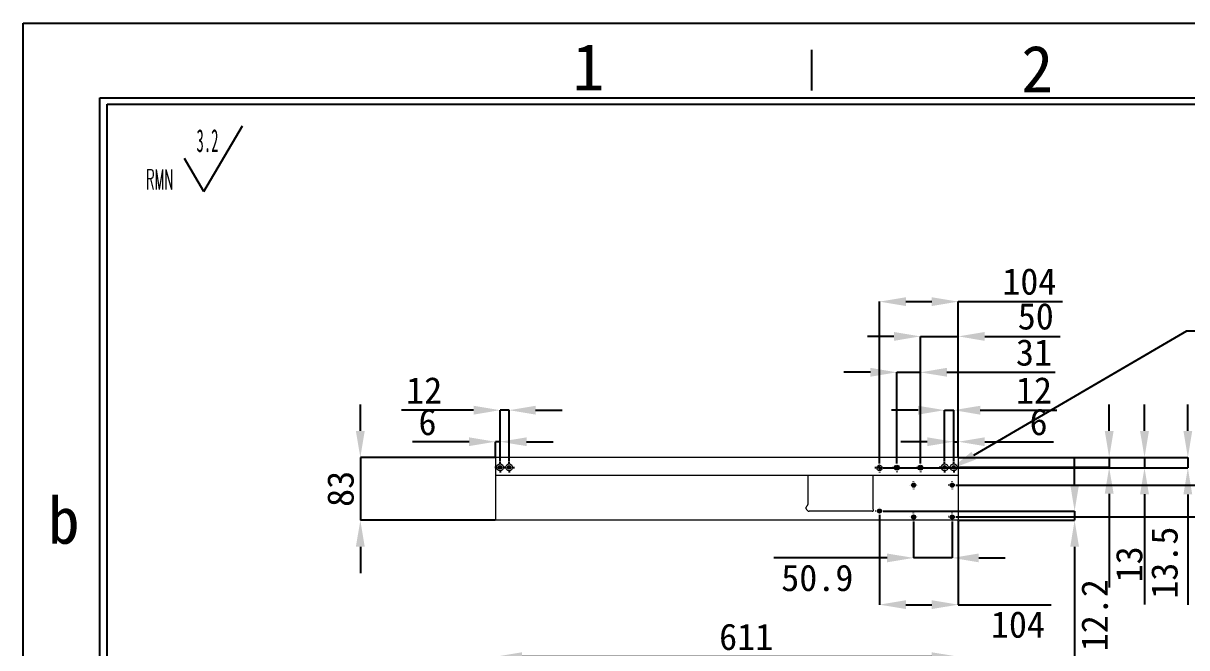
# Model space of a CAD drawing. Header units: millimetres. Extents: x 2 to 295, y 1 to 209.
# Drawn here: x 1.6 to 155.2, y 126.2 to 208.7 of the extents above; entities that cross this region are included whole.
import ezdxf

# ---------------------------------------------------------------- set-up
doc = ezdxf.new("R2010")
doc.units = ezdxf.units.MM
doc.header["$PDSIZE"] = -1
doc.layers.add('SLD-0', color=179, linetype='Continuous')
doc.styles.add('SLDTEXTSTYLE1', font='TXT', dxfattribs={"width": 0.469, "bigfont": 'bigfont'})
doc.styles.add('SLDTEXTSTYLE2', font='TXT', dxfattribs={"width": 0.469})
doc.styles.add('样式 2', font='simfang.ttf')
doc.dimstyles.new('SLDDIMSTYLE0', dxfattribs={"dimtxt": 3.5, "dimasz": 3.5, "dimexe": 0, "dimexo": 0.0625, "dimgap": 0.875, "dimtad": 2, "dimlfac": 10, "dimrnd": 1e-09, "dimzin": 12, "dimdsep": 46, "dimtxsty": 'SLDTEXTSTYLE2', "dimsah": 1, "dimcen": 0.09, "dimadec": 0, "dimazin": 3, "dimtfac": 1, "dimtmove": 0, "dimatfit": 0, "dimfxl": 1, "dimfrac": 2, "dimtolj": 1, "dimtzin": 12, "dimarcsym": 0})
doc.dimstyles.new('SLDDIMSTYLE1', dxfattribs={"dimtxt": 3.5, "dimasz": 3.5, "dimexe": 0, "dimexo": 0.0625, "dimgap": 0.875, "dimtad": 2, "dimlfac": 10, "dimrnd": 1e-09, "dimzin": 12, "dimdsep": 46, "dimtxsty": 'SLDTEXTSTYLE2', "dimsah": 1, "dimcen": 0.09, "dimadec": 0, "dimazin": 3, "dimtfac": 1, "dimtofl": 0, "dimtmove": 0, "dimatfit": 3, "dimfxl": 1, "dimfrac": 2, "dimtolj": 1, "dimtzin": 12, "dimarcsym": 0})
doc.dimstyles.new('SLDDIMSTYLE4', dxfattribs={"dimtxt": 3.5, "dimasz": 3.5, "dimexe": 0, "dimexo": 0.0625, "dimgap": 0.875, "dimtad": 0, "dimtih": 1, "dimtoh": 1, "dimlfac": 10, "dimrnd": 1e-09, "dimzin": 12, "dimdsep": 46, "dimtxsty": 'SLDTEXTSTYLE2', "dimsah": 1, "dimcen": 0, "dimadec": 0, "dimazin": 3, "dimtfac": 1, "dimtmove": 0, "dimatfit": 3, "dimfxl": 1, "dimfrac": 2, "dimtolj": 1, "dimtzin": 12, "dimarcsym": 0})

# ---------------------------------------------------------------- blocks, each defined once
blk = doc.blocks.new('SW_NOTE_1')
at = {"layer": 'SLD-0', "color": 0}
for q in [(12.74, 9.16), (5.08, 4.83)]:
    blk.add_line((7.63, 0.49), q, dxfattribs=at)
at = {"layer": 'SLD-0', "color": 0, "attachment_point": 1}
for s, insert, char_height, style in [('3.2', (6.67, 8.73), 3.032, 'SLDTEXTSTYLE2'), ('{\\Ftxt,bigfont|c134;RMN}', (0, 3.41), 2.6458, 'SLDTEXTSTYLE1')]:
    blk.add_mtext(s, dxfattribs=dict(at, insert=insert, char_height=char_height, style=style))
blk = doc.blocks.new('_D_1')
at = {"layer": 'Defpoints', "color": 0}
for p in [(125.05, 124.98), (63.95, 118.93), (125.05, 118.93)]:
    blk.add_point(p, dxfattribs=at)
at = {"layer": 'SLD-0', "color": 0, "lineweight": -2}
for p, q in [((63.95, 118.99), (63.95, 124.98)), ((67.45, 124.98), (121.55, 124.98)), ((125.05, 118.99), (125.05, 124.98))]:
    blk.add_line(p, q, dxfattribs=at)
at = {"layer": 'SLD-0', "color": 0}
for points in [[(67.45, 125.56), (67.45, 124.4), (63.95, 124.98)], [(121.55, 125.56), (121.55, 124.4), (125.05, 124.98)]]:
    blk.add_solid(points, dxfattribs=at)
at = {"layer": 'SLD-0', "color": 0, "insert": (97.05, 129.36), "char_height": 3.5, "attachment_point": 2, "style": '样式 2'}
blk.add_mtext('\\A1;611', dxfattribs=at)
blk = doc.blocks.new('_D_18')
at = {"layer": 'Defpoints', "color": 0}
for p in [(120.05, 162.55), (116.95, 150.52), (120.05, 150.52)]:
    blk.add_point(p, dxfattribs=at)
at = {"layer": 'SLD-0', "color": 0, "lineweight": -2}
for p, q in [((113.45, 162.55), (109.95, 162.55)), ((116.95, 150.58), (116.95, 162.55)), ((116.95, 162.55), (120.05, 162.55)), ((120.05, 150.58), (120.05, 162.55)), ((123.55, 162.55), (137.83, 162.55))]:
    blk.add_line(p, q, dxfattribs=at)
at = {"layer": 'SLD-0', "color": 0}
for points in [[(113.45, 163.14), (113.45, 161.97), (116.95, 162.55)], [(123.55, 163.14), (123.55, 161.97), (120.05, 162.55)]]:
    blk.add_solid(points, dxfattribs=at)
at = {"layer": 'SLD-0', "color": 0, "insert": (135.05, 166.93), "char_height": 3.5, "attachment_point": 2, "style": '样式 2'}
blk.add_mtext('\\A1;31', dxfattribs=at)
blk = doc.blocks.new('_D_19')
at = {"layer": 'Defpoints', "color": 0}
for p in [(124.45, 157.55), (123.25, 150.7), (124.45, 150.7)]:
    blk.add_point(p, dxfattribs=at)
at = {"layer": 'SLD-0', "color": 0, "lineweight": -2}
for p, q in [((119.75, 157.55), (116.25, 157.55)), ((123.25, 150.76), (123.25, 157.55)), ((123.25, 157.55), (124.45, 157.55)), ((124.45, 150.76), (124.45, 157.55)), ((127.95, 157.55), (138.07, 157.55))]:
    blk.add_line(p, q, dxfattribs=at)
at = {"layer": 'SLD-0', "color": 0}
for points in [[(119.75, 158.13), (119.75, 156.96), (123.25, 157.55)], [(127.95, 158.13), (127.95, 156.96), (124.45, 157.55)]]:
    blk.add_solid(points, dxfattribs=at)
at = {"layer": 'SLD-0', "color": 0, "insert": (135.05, 161.92), "char_height": 3.5, "attachment_point": 2, "style": '样式 2'}
blk.add_mtext('\\A1;12', dxfattribs=at)
blk = doc.blocks.new('_D_20')
at = {"layer": 'Defpoints', "color": 0}
for p in [(65.75, 157.55), (64.55, 150.7), (65.75, 150.7)]:
    blk.add_point(p, dxfattribs=at)
at = {"layer": 'SLD-0', "color": 0, "lineweight": -2}
for p, q in [((61.05, 157.55), (51.52, 157.55)), ((64.55, 150.76), (64.55, 157.55)), ((65.75, 157.55), (64.55, 157.55)), ((65.75, 150.76), (65.75, 157.55)), ((69.25, 157.55), (72.75, 157.55))]:
    blk.add_line(p, q, dxfattribs=at)
at = {"layer": 'SLD-0', "color": 0}
for points in [[(61.05, 158.13), (61.05, 156.96), (64.55, 157.55)], [(69.25, 158.13), (69.25, 156.96), (65.75, 157.55)]]:
    blk.add_solid(points, dxfattribs=at)
at = {"layer": 'SLD-0', "color": 0, "insert": (54.53, 161.92), "char_height": 3.5, "attachment_point": 2, "style": '样式 2'}
blk.add_mtext('\\A1;12', dxfattribs=at)
blk = doc.blocks.new('_D_21')
at = {"layer": 'Defpoints', "color": 0}
for p in [(125.05, 153.38), (124.45, 150.7), (125.05, 151.3)]:
    blk.add_point(p, dxfattribs=at)
at = {"layer": 'SLD-0', "color": 0, "lineweight": -2}
for p, q in [((120.95, 153.38), (117.45, 153.38)), ((124.45, 150.76), (124.45, 153.38)), ((124.45, 153.38), (125.05, 153.38)), ((125.05, 151.36), (125.05, 153.38)), ((128.55, 153.38), (137.65, 153.38))]:
    blk.add_line(p, q, dxfattribs=at)
at = {"layer": 'SLD-0', "color": 0}
for points in [[(120.95, 153.96), (120.95, 152.8), (124.45, 153.38)], [(128.55, 153.96), (128.55, 152.8), (125.05, 153.38)]]:
    blk.add_solid(points, dxfattribs=at)
at = {"layer": 'SLD-0', "color": 0, "insert": (135.66, 157.75), "char_height": 3.5, "attachment_point": 2, "style": '样式 2'}
blk.add_mtext('\\A1;6', dxfattribs=at)
blk = doc.blocks.new('_D_22')
at = {"layer": 'Defpoints', "color": 0}
for p in [(124.77, 147.65), (124.77, 143.45), (163.11, 143.45)]:
    blk.add_point(p, dxfattribs=at)
at = {"layer": 'SLD-0', "color": 0, "lineweight": -2}
for p, q in [((163.11, 151.15), (163.11, 154.65)), ((124.83, 147.65), (163.11, 147.65)), ((163.11, 147.65), (163.11, 143.45)), ((124.83, 143.45), (163.11, 143.45)), ((163.11, 139.95), (163.11, 130.02))]:
    blk.add_line(p, q, dxfattribs=at)
at = {"layer": 'SLD-0', "color": 0}
for points in [[(162.53, 151.15), (163.69, 151.15), (163.11, 147.65)], [(162.53, 139.95), (163.69, 139.95), (163.11, 143.45)]]:
    blk.add_solid(points, dxfattribs=at)
at = {"layer": 'SLD-0', "color": 0, "insert": (163.98, 133.23), "char_height": 3.5, "attachment_point": 2, "rotation": 90, "style": '样式 2'}
blk.add_mtext('\\A1;42', dxfattribs=at)
blk = doc.blocks.new('_D_23')
at = {"layer": 'Defpoints', "color": 0}
for p in [(119.16, 142.93), (124.25, 142.93), (124.25, 138.03)]:
    blk.add_point(p, dxfattribs=at)
at = {"layer": 'SLD-0', "color": 0, "lineweight": -2}
for p, q in [((119.16, 142.86), (119.16, 138.03)), ((124.25, 142.86), (124.25, 138.03)), ((115.66, 138.03), (100.72, 138.03)), ((124.25, 138.03), (119.16, 138.03)), ((127.75, 138.03), (131.25, 138.03))]:
    blk.add_line(p, q, dxfattribs=at)
at = {"layer": 'SLD-0', "color": 0}
for points in [[(115.66, 138.61), (115.66, 137.45), (119.16, 138.03)], [(127.75, 138.61), (127.75, 137.45), (124.25, 138.03)]]:
    blk.add_solid(points, dxfattribs=at)
at = {"layer": 'SLD-0', "color": 0, "insert": (106.44, 137.15), "char_height": 3.5, "attachment_point": 2, "style": '样式 2'}
blk.add_mtext('\\A1;50.9', dxfattribs=at)
blk = doc.blocks.new('_D_24')
at = {"layer": 'Defpoints', "color": 0}
for p in [(125.05, 167.3), (125.05, 151.3), (120.05, 150.52)]:
    blk.add_point(p, dxfattribs=at)
at = {"layer": 'SLD-0', "color": 0, "lineweight": -2}
for p, q in [((116.55, 167.3), (113.05, 167.3)), ((120.05, 150.58), (120.05, 167.3)), ((120.05, 167.3), (125.05, 167.3)), ((125.05, 151.36), (125.05, 167.3)), ((128.55, 167.3), (138.52, 167.3))]:
    blk.add_line(p, q, dxfattribs=at)
at = {"layer": 'SLD-0', "color": 0}
for points in [[(116.55, 167.88), (116.55, 166.71), (120.05, 167.3)], [(128.55, 167.88), (128.55, 166.71), (125.05, 167.3)]]:
    blk.add_solid(points, dxfattribs=at)
at = {"layer": 'SLD-0', "color": 0, "insert": (135.29, 171.71), "char_height": 3.5, "attachment_point": 2, "style": '样式 2'}
blk.add_mtext('\\A1;50', dxfattribs=at)
blk = doc.blocks.new('_D_25')
at = {"layer": 'Defpoints', "color": 0}
for p in [(125.05, 171.89), (125.05, 151.3), (114.65, 150.52)]:
    blk.add_point(p, dxfattribs=at)
at = {"layer": 'SLD-0', "color": 0, "lineweight": -2}
for p, q in [((114.65, 150.58), (114.65, 171.89)), ((118.15, 171.89), (121.55, 171.89)), ((125.05, 151.36), (125.05, 171.89)), ((125.05, 171.89), (138.81, 171.89))]:
    blk.add_line(p, q, dxfattribs=at)
at = {"layer": 'SLD-0', "color": 0}
for points in [[(118.15, 172.47), (118.15, 171.31), (114.65, 171.89)], [(121.55, 172.47), (121.55, 171.31), (125.05, 171.89)]]:
    blk.add_solid(points, dxfattribs=at)
at = {"layer": 'SLD-0', "color": 0, "insert": (134.44, 176.31), "char_height": 3.5, "attachment_point": 2, "style": '样式 2'}
blk.add_mtext('\\A1;104', dxfattribs=at)
blk = doc.blocks.new('_D_26')
at = {"layer": 'Defpoints', "color": 0}
for p in [(125.05, 151.3), (144.98, 151.3), (125.15, 150)]:
    blk.add_point(p, dxfattribs=at)
at = {"layer": 'SLD-0', "color": 0, "lineweight": -2}
for p, q in [((144.98, 154.8), (144.98, 158.3)), ((125.11, 151.3), (144.98, 151.3)), ((144.98, 151.3), (144.98, 150)), ((125.21, 150), (144.98, 150)), ((144.98, 146.5), (144.98, 134.14))]:
    blk.add_line(p, q, dxfattribs=at)
at = {"layer": 'SLD-0', "color": 0}
for points in [[(144.4, 154.8), (145.57, 154.8), (144.98, 151.3)], [(144.4, 146.5), (145.57, 146.5), (144.98, 150)]]:
    blk.add_solid(points, dxfattribs=at)
at = {"layer": 'SLD-0', "color": 0, "insert": (145.86, 137.18), "char_height": 3.5, "attachment_point": 2, "rotation": 90, "style": '样式 2'}
blk.add_mtext('\\A1;13', dxfattribs=at)
blk = doc.blocks.new('_D_27')
at = {"layer": 'Defpoints', "color": 0}
for p in [(125.05, 151.3), (149.65, 151.3), (120.63, 149.95)]:
    blk.add_point(p, dxfattribs=at)
at = {"layer": 'SLD-0', "color": 0, "lineweight": -2}
for p, q in [((149.65, 154.8), (149.65, 158.3)), ((125.11, 151.3), (149.65, 151.3)), ((149.65, 151.3), (149.65, 149.95)), ((120.69, 149.95), (149.65, 149.95)), ((149.65, 146.45), (149.65, 131.86))]:
    blk.add_line(p, q, dxfattribs=at)
at = {"layer": 'SLD-0', "color": 0}
for points in [[(149.06, 154.8), (150.23, 154.8), (149.65, 151.3)], [(149.06, 146.45), (150.23, 146.45), (149.65, 149.95)]]:
    blk.add_solid(points, dxfattribs=at)
at = {"layer": 'SLD-0', "color": 0, "insert": (150.52, 137.4), "char_height": 3.5, "attachment_point": 2, "rotation": 90, "style": '样式 2'}
blk.add_mtext('\\A1;13.5', dxfattribs=at)
blk = doc.blocks.new('_D_28')
at = {"layer": 'Defpoints', "color": 0}
for p in [(125.05, 151.3), (155.37, 151.3), (115.25, 149.92)]:
    blk.add_point(p, dxfattribs=at)
at = {"layer": 'SLD-0', "color": 0, "lineweight": -2}
for p, q in [((155.37, 154.8), (155.37, 158.3)), ((125.11, 151.3), (155.37, 151.3)), ((155.37, 151.3), (155.37, 149.92)), ((115.31, 149.92), (155.37, 149.92)), ((155.37, 146.42), (155.37, 131.81))]:
    blk.add_line(p, q, dxfattribs=at)
at = {"layer": 'SLD-0', "color": 0}
for points in [[(154.79, 154.8), (155.95, 154.8), (155.37, 151.3)], [(154.79, 146.42), (155.95, 146.42), (155.37, 149.92)]]:
    blk.add_solid(points, dxfattribs=at)
at = {"layer": 'SLD-0', "color": 0, "insert": (156.25, 137.36), "char_height": 3.5, "attachment_point": 2, "rotation": 90, "style": '样式 2'}
blk.add_mtext('\\A1;13.8', dxfattribs=at)
blk = doc.blocks.new('_D_29')
at = {"layer": 'Defpoints', "color": 0}
for p in [(114.65, 143.7), (125.05, 143), (125.05, 131.85)]:
    blk.add_point(p, dxfattribs=at)
at = {"layer": 'SLD-0', "color": 0, "lineweight": -2}
for p, q in [((114.65, 143.63), (114.65, 131.85)), ((125.05, 142.93), (125.05, 131.85)), ((118.15, 131.85), (121.55, 131.85)), ((125.05, 131.85), (137.3, 131.85))]:
    blk.add_line(p, q, dxfattribs=at)
at = {"layer": 'SLD-0', "color": 0}
for points in [[(118.15, 132.44), (118.15, 131.27), (114.65, 131.85)], [(121.55, 132.44), (121.55, 131.27), (125.05, 131.85)]]:
    blk.add_solid(points, dxfattribs=at)
at = {"layer": 'SLD-0', "color": 0, "insert": (132.93, 130.98), "char_height": 3.5, "attachment_point": 2, "style": '样式 2'}
blk.add_mtext('\\A1;104', dxfattribs=at)
blk = doc.blocks.new('_D_30')
at = {"layer": 'Defpoints', "color": 0}
for p in [(115.17, 144.22), (125.05, 143), (140.42, 143)]:
    blk.add_point(p, dxfattribs=at)
at = {"layer": 'SLD-0', "color": 0, "lineweight": -2}
for p, q in [((140.42, 147.72), (140.42, 151.22)), ((115.23, 144.22), (140.42, 144.22)), ((125.11, 143), (140.42, 143)), ((140.42, 144.22), (140.42, 143)), ((140.42, 139.5), (140.42, 124.93))]:
    blk.add_line(p, q, dxfattribs=at)
at = {"layer": 'SLD-0', "color": 0}
for points in [[(139.84, 147.72), (141, 147.72), (140.42, 144.22)], [(139.84, 139.5), (141, 139.5), (140.42, 143)]]:
    blk.add_solid(points, dxfattribs=at)
at = {"layer": 'SLD-0', "color": 0, "insert": (141.3, 130.46), "char_height": 3.5, "attachment_point": 2, "rotation": 90, "style": '样式 2'}
blk.add_mtext('\\A1;12.2', dxfattribs=at)
blk = doc.blocks.new('_D_31')
at = {"layer": 'Defpoints', "color": 0}
for p in [(63.95, 151.3), (46.1, 143), (63.95, 143)]:
    blk.add_point(p, dxfattribs=at)
at = {"layer": 'SLD-0', "color": 0, "lineweight": -2}
for p, q in [((46.1, 154.8), (46.1, 158.3)), ((63.89, 151.3), (46.1, 151.3)), ((46.1, 151.3), (46.1, 143)), ((63.89, 143), (46.1, 143)), ((46.1, 139.5), (46.1, 136))]:
    blk.add_line(p, q, dxfattribs=at)
at = {"layer": 'SLD-0', "color": 0}
for points in [[(45.51, 154.8), (46.68, 154.8), (46.1, 151.3)], [(45.51, 139.5), (46.68, 139.5), (46.1, 143)]]:
    blk.add_solid(points, dxfattribs=at)
at = {"layer": 'SLD-0', "color": 0, "insert": (41.72, 147.15), "char_height": 3.5, "attachment_point": 2, "rotation": 90, "style": '样式 2'}
blk.add_mtext('\\A1;83', dxfattribs=at)
blk = doc.blocks.new('_D_32')
at = {"layer": 'Defpoints', "color": 0}
for p in [(64.55, 153.38), (63.95, 151.3), (64.55, 150.7)]:
    blk.add_point(p, dxfattribs=at)
at = {"layer": 'SLD-0', "color": 0, "lineweight": -2}
for p, q in [((60.45, 153.38), (52.98, 153.38)), ((63.95, 151.36), (63.95, 153.38)), ((64.55, 153.38), (63.95, 153.38)), ((64.55, 150.76), (64.55, 153.38)), ((68.05, 153.38), (71.55, 153.38))]:
    blk.add_line(p, q, dxfattribs=at)
at = {"layer": 'SLD-0', "color": 0}
for points in [[(60.45, 153.96), (60.45, 152.8), (63.95, 153.38)], [(68.05, 153.96), (68.05, 152.8), (64.55, 153.38)]]:
    blk.add_solid(points, dxfattribs=at)
at = {"layer": 'SLD-0', "color": 0, "insert": (54.97, 157.75), "char_height": 3.5, "attachment_point": 2, "style": '样式 2'}
blk.add_mtext('\\A1;6', dxfattribs=at)
blk = doc.blocks.new('_D_33')
at = {"layer": 'Defpoints', "color": 0}
for p in [(124.06, 149.77), (124.84, 150.22)]:
    blk.add_point(p, dxfattribs=at)
at = {"layer": 'SLD-0', "color": 0, "lineweight": -2}
for p, q in [((155.18, 168.01), (127.08, 151.54)), ((158.68, 168.01), (155.18, 168.01))]:
    blk.add_line(p, q, dxfattribs=at)
at = {"layer": 'SLD-0', "color": 0}
blk.add_solid([(126.79, 152.04), (127.38, 151.03), (124.06, 149.77)], dxfattribs=at)
at = {"layer": 'SLD-0', "color": 0, "insert": (159.55, 172.71), "char_height": 3.5, "attachment_point": 1, "style": '样式 2'}
blk.add_mtext('\\A1;4×%%c4.8Through-hole\\P{\\fGDT;v}∅9{\\fGDT;x}1.3', dxfattribs=at)
blk = doc.blocks.new('SW_CENTERMARKSYMBOL_9')
at = {"layer": 'SLD-0', "color": 0}
for p, q in [((-0.5, 0), (-0.575, 0)), ((0, 0), (-0.25, 0)), ((0, 0.5), (0, 0.575)), ((0, 0), (0, 0.25)), ((0, 0), (0, -0.25)), ((0, 0), (0.25, 0)), ((0.5, 0), (0.575, 0)), ((0, -0.5), (0, -0.575))]:
    blk.add_line(p, q, dxfattribs=at)
blk = doc.blocks.new('SW_CENTERMARKSYMBOL_10')
at = {"layer": 'SLD-0', "color": 0}
for p, q in [((-0.5, 0), (-0.575, 0)), ((0, 0), (-0.25, 0)), ((0, 0.5), (0, 0.575)), ((0, 0), (0, 0.25)), ((0, 0), (0, -0.25)), ((0, 0), (0.25, 0)), ((0.5, 0), (0.575, 0)), ((0, -0.5), (0, -0.575))]:
    blk.add_line(p, q, dxfattribs=at)
blk = doc.blocks.new('SW_CENTERMARKSYMBOL_11')
at = {"layer": 'SLD-0', "color": 0}
for p, q in [((-0.5, 0), (-0.7, 0)), ((0, 0), (-0.25, 0)), ((0, 0.5), (0, 0.7)), ((0, 0), (0, 0.25)), ((0, 0), (0, -0.25)), ((0, 0), (0.25, 0)), ((0.5, 0), (0.7, 0)), ((0, -0.5), (0, -0.7))]:
    blk.add_line(p, q, dxfattribs=at)
blk = doc.blocks.new('SW_CENTERMARKSYMBOL_12')
at = {"layer": 'SLD-0', "color": 0}
for p, q in [((-0.5, 0), (-0.7, 0)), ((0, 0), (-0.25, 0)), ((0, 0.5), (0, 0.7)), ((0, 0), (0, 0.25)), ((0, 0), (0, -0.25)), ((0, 0), (0.25, 0)), ((0.5, 0), (0.7, 0)), ((0, -0.5), (0, -0.7))]:
    blk.add_line(p, q, dxfattribs=at)
blk = doc.blocks.new('SW_CENTERMARKSYMBOL_13')
at = {"layer": 'SLD-0', "color": 0}
for p, q in [((-0.5, 0), (-0.7, 0)), ((0, 0), (-0.25, 0)), ((0, 0.5), (0, 0.7)), ((0, 0), (0, 0.25)), ((0, 0), (0, -0.25)), ((0, 0), (0.25, 0)), ((0.5, 0), (0.7, 0)), ((0, -0.5), (0, -0.7))]:
    blk.add_line(p, q, dxfattribs=at)
blk = doc.blocks.new('SW_CENTERMARKSYMBOL_14')
at = {"layer": 'SLD-0', "color": 0}
for p, q in [((-0.5, 0), (-0.7, 0)), ((0, 0), (-0.25, 0)), ((0, 0.5), (0, 0.7)), ((0, 0), (0, 0.25)), ((0, 0), (0, -0.25)), ((0, 0), (0.25, 0)), ((0.5, 0), (0.7, 0)), ((0, -0.5), (0, -0.7))]:
    blk.add_line(p, q, dxfattribs=at)
blk = doc.blocks.new('SW_CENTERMARKSYMBOL_15')
at = {"layer": 'SLD-0', "color": 0}
for p, q in [((-0.5, 0), (-0.52, 0)), ((0, 0), (-0.25, 0)), ((0, 0.5), (0, 0.52)), ((0, 0), (0, 0.25)), ((0, 0), (0, -0.25)), ((0, 0), (0.25, 0)), ((0.5, 0), (0.52, 0)), ((0, -0.5), (0, -0.52))]:
    blk.add_line(p, q, dxfattribs=at)
blk = doc.blocks.new('SW_CENTERMARKSYMBOL_16')
at = {"layer": 'SLD-0', "color": 0}
for p, q in [((-0.5, 0), (-0.52, 0)), ((0, 0), (-0.25, 0)), ((0, 0.5), (0, 0.52)), ((0, 0), (0, 0.25)), ((0, 0), (0, -0.25)), ((0, 0), (0.25, 0)), ((0.5, 0), (0.52, 0)), ((0, -0.5), (0, -0.52))]:
    blk.add_line(p, q, dxfattribs=at)
blk = doc.blocks.new('SW_CENTERMARKSYMBOL_17')
at = {"layer": 'SLD-0', "color": 0}
for p, q in [((-0.5, 0), (-0.52, 0)), ((0, 0), (-0.25, 0)), ((0, 0.5), (0, 0.52)), ((0, 0), (0, 0.25)), ((0, 0), (0, -0.25)), ((0, 0), (0.25, 0)), ((0.5, 0), (0.52, 0)), ((0, -0.5), (0, -0.52))]:
    blk.add_line(p, q, dxfattribs=at)
blk = doc.blocks.new('SW_CENTERMARKSYMBOL_18')
at = {"layer": 'SLD-0', "color": 0}
for p, q in [((-0.5, 0), (-0.52, 0)), ((0, 0), (-0.25, 0)), ((0, 0.5), (0, 0.52)), ((0, 0), (0, 0.25)), ((0, 0), (0, -0.25)), ((0, 0), (0.25, 0)), ((0.5, 0), (0.52, 0)), ((0, -0.5), (0, -0.52))]:
    blk.add_line(p, q, dxfattribs=at)
blk = doc.blocks.new('SW_CENTERMARKSYMBOL_19')
at = {"layer": 'SLD-0', "color": 0}
for p, q in [((-0.5, 0), (-0.6, 0)), ((0, 0), (-0.25, 0)), ((0, 0.5), (0, 0.6)), ((0, 0), (0, 0.25)), ((0, 0), (0, -0.25)), ((0, 0), (0.25, 0)), ((0.5, 0), (0.6, 0)), ((0, -0.5), (0, -0.6))]:
    blk.add_line(p, q, dxfattribs=at)
blk = doc.blocks.new('SW_CENTERMARKSYMBOL_20')
at = {"layer": 'SLD-0', "color": 0}
for p, q in [((-0.5, 0), (-0.52, 0)), ((0, 0), (-0.25, 0)), ((0, 0.5), (0, 0.52)), ((0, 0), (0, 0.25)), ((0, 0), (0, -0.25)), ((0, 0), (0.25, 0)), ((0.5, 0), (0.52, 0)), ((0, -0.5), (0, -0.52))]:
    blk.add_line(p, q, dxfattribs=at)

msp = doc.modelspace()

# ---------------------------------------------------------------- linework, layer by layer
at = {"color": 7, "linetype": 'Continuous', "lineweight": 15}
for p, q in [((125.0518, 151.2956), (63.9518, 151.2956)), ((63.9518, 151.2956), (63.9518, 148.8956)), ((125.0518, 151.2956), (125.0518, 148.8956)), ((125.0518, 148.8956), (63.9518, 148.8956)), ((63.9518, 148.8956), (63.9518, 142.9956)), ((105.1868, 148.8956), (105.1868, 145.0679)), ((113.8368, 144.4524), (113.8368, 148.8956)), ((125.0518, 148.8956), (125.0518, 142.9956)), ((104.9868, 144.5114), (104.9868, 144.7215)), ((125.0518, 142.9956), (63.9518, 142.9956)), ((105.1808, 144.2346), (105.0454, 144.3699)), ((105.3986, 144.2406), (113.625, 144.2406))]:
    msp.add_line(p, q, dxfattribs=at)
for centre, radius in [((64.5518, 149.9956), 0.45), ((64.5518, 149.9956), 0.24), ((65.7518, 149.9956), 0.45), ((65.7518, 149.9956), 0.24), ((114.6518, 149.9156), 0.35), ((116.9518, 149.9456), 0.325), ((116.9518, 149.9456), 0.175), ((120.0518, 149.9456), 0.325), ((120.0518, 149.9456), 0.175), ((123.2518, 149.9956), 0.45), ((123.2518, 149.9956), 0.24), ((124.4518, 149.9956), 0.45), ((124.4518, 149.9956), 0.24), ((119.1618, 147.6456), 0.27), ((119.1618, 147.6456), 0.125), ((124.2518, 147.6456), 0.27), ((124.2518, 147.6456), 0.125), ((114.6518, 144.2156), 0.27), ((114.6518, 144.2156), 0.125), ((119.1618, 143.4456), 0.27), ((119.1618, 143.4456), 0.125), ((124.2518, 143.4456), 0.27), ((124.2518, 143.4456), 0.125)]:
    msp.add_circle(centre, radius, dxfattribs=at)
for centre, radius, start, end in [((105.1868, 144.7215), 0.2, 120, 180), ((105.1868, 144.5114), 0.2, 180, 225), ((104.9868, 145.0679), 0.2, 300, 0), ((113.7368, 144.3406), 0.15, 221.810315, 48.189685), ((105.2868, 144.3406), 0.15, 225, 318.189685)]:
    msp.add_arc(centre, radius, start, end, dxfattribs=at)
at = {"layer": 'SLD-0'}
for p, q in [((1.5907, 208.6737), (295.1066, 208.6737)), ((1.5907, 1.2938), (1.5907, 208.6737)), ((12.6748, 7.2189), (12.6748, 197.9806)), ((12.6748, 197.9806), (289.394, 197.9806))]:
    msp.add_line(p, q, dxfattribs=at)
at = {"layer": 'SLD-0', "color": 6, "linetype": 'Continuous'}
for p, q in [((105.701, 199.786), (105.701, 205.1695)), ((11.6873, 6.2314), (11.6873, 198.7985)), ((11.6873, 198.7985), (290.1689, 198.7985))]:
    msp.add_line(p, q, dxfattribs=at)
at = {"layer": 'SLD-0'}
for centre in [(119.1618, 147.6456), (124.2518, 147.6456), (114.6518, 144.2156), (119.1618, 143.4456), (124.2518, 143.4456)]:
    msp.add_arc(centre, 0.15, 255, 195, dxfattribs=at)

# ---------------------------------------------------------------- block references
for name, p in [('SW_NOTE_1', (17.795, 185.9568)), ('SW_CENTERMARKSYMBOL_14', (64.5518, 149.9956)), ('SW_CENTERMARKSYMBOL_13', (65.7518, 149.9956)), ('SW_CENTERMARKSYMBOL_12', (123.2518, 149.9956)), ('SW_CENTERMARKSYMBOL_11', (124.4518, 149.9956)), ('SW_CENTERMARKSYMBOL_19', (114.6518, 149.9156)), ('SW_CENTERMARKSYMBOL_9', (116.9518, 149.9456)), ('SW_CENTERMARKSYMBOL_10', (120.0518, 149.9456)), ('SW_CENTERMARKSYMBOL_17', (119.1618, 147.6456)), ('SW_CENTERMARKSYMBOL_15', (124.2518, 147.6456)), ('SW_CENTERMARKSYMBOL_20', (114.6518, 144.2156)), ('SW_CENTERMARKSYMBOL_18', (119.1618, 143.4456)), ('SW_CENTERMARKSYMBOL_16', (124.2518, 143.4456))]:
    msp.add_blockref(name, p, dxfattribs=at)

# ---------------------------------------------------------------- texts
at = {"layer": 'SLD-0', "char_height": 6.172, "attachment_point": 1, "style": '样式 2'}
for s, insert in [('1', (74.111, 205.9712)), ('2', (133.3881, 205.7276)), ('b', (4.8346, 146.0918))]:
    msp.add_mtext(s, dxfattribs=dict(at, insert=insert))

# ---------------------------------------------------------------- dimensions: what is measured, and where the dimension line sits
at = {"layer": 'SLD-0'}
for base, p1, p2, dimstyle, picture, middle in [((125.0518, 171.8911), (114.6518, 150.5156), (125.0518, 151.2956), 'SLDDIMSTYLE1', '_D_25', (134.4353, 171.8911)), ((125.0518, 167.2956), (120.0518, 150.5206), (125.0518, 151.2956), 'SLDDIMSTYLE0', '_D_24', (135.2864, 167.2956)), ((120.0518, 162.5519), (116.9518, 150.5206), (120.0518, 150.5206), 'SLDDIMSTYLE0', '_D_18', (135.0518, 162.5519)), ((65.7518, 157.5452), (64.5518, 150.6956), (65.7518, 150.6956), 'SLDDIMSTYLE0', '_D_20', (54.5336, 157.5452)), ((124.4518, 157.5452), (123.2518, 150.6956), (124.4518, 150.6956), 'SLDDIMSTYLE0', '_D_19', (135.0518, 157.5452)), ((64.5518, 153.3795), (63.9518, 151.2956), (64.5518, 150.6956), 'SLDDIMSTYLE0', '_D_32', (54.9659, 153.3795)), ((125.0518, 153.3795), (124.4518, 150.6956), (125.0518, 151.2956), 'SLDDIMSTYLE0', '_D_21', (135.6599, 153.3795)), ((124.2518, 138.0287), (119.1618, 142.9256), (124.2518, 142.9256), 'SLDDIMSTYLE0', '_D_23', (106.4399, 138.0287)), ((125.0518, 131.8533), (114.6518, 143.6956), (125.0518, 142.9956), 'SLDDIMSTYLE1', '_D_29', (132.9268, 131.8533)), ((125.0518, 124.9813), (63.9518, 118.9312), (125.0518, 118.9312), 'SLDDIMSTYLE1', '_D_1', (97.0479, 124.9813))]:
    dim = msp.add_linear_dim(base=base, p1=p1, p2=p2, dimstyle=dimstyle, override={"dimtxsty": '样式 2'}, dxfattribs=at)
    dim.commit()
    dim.dimension.update_dxf_attribs({"geometry": picture, "text_midpoint": middle, "dimtype": 160})
dim = msp.add_diameter_dim_2p(p1=(124.8401, 150.2232), p2=(124.0636, 149.7681), text='4×%%c4.8Through-hole\\P{\\fGDT;v}<>{\\fGDT;x}1.3', dimstyle='SLDDIMSTYLE4', override={"dimtxsty": '样式 2'}, dxfattribs=at)
dim.commit()
dim.dimension.update_dxf_attribs({"geometry": '_D_33', "text_midpoint": (183.6132, 168.0058), "dimtype": 163})
for base, p1, p2, picture, middle in [((46.0968, 142.9956), (63.9518, 151.2956), (63.9518, 142.9956), '_D_31', (46.0968, 147.1456)), ((155.3714, 151.2956), (115.2518, 149.9156), (125.0518, 151.2956), '_D_28', (155.3714, 137.3609)), ((149.646, 151.2956), (120.6268, 149.9456), (125.0518, 151.2956), '_D_27', (149.646, 137.4007)), ((144.9822, 151.2956), (125.1518, 149.9956), (125.0518, 151.2956), '_D_26', (144.9822, 137.1754)), ((163.1093, 143.4456), (124.7718, 147.6456), (124.7718, 143.4456), '_D_22', (163.1093, 133.2308)), ((140.4209, 142.9956), (115.1718, 144.2156), (125.0518, 142.9956), '_D_30', (140.4209, 130.4605))]:
    dim = msp.add_linear_dim(base=base, p1=p1, p2=p2, angle=90, dimstyle='SLDDIMSTYLE0', override={"dimtxsty": '样式 2'}, dxfattribs=at)
    dim.commit()
    dim.dimension.update_dxf_attribs({"geometry": picture, "text_midpoint": middle, "dimtype": 160})

doc.saveas('drawing.dxf')
